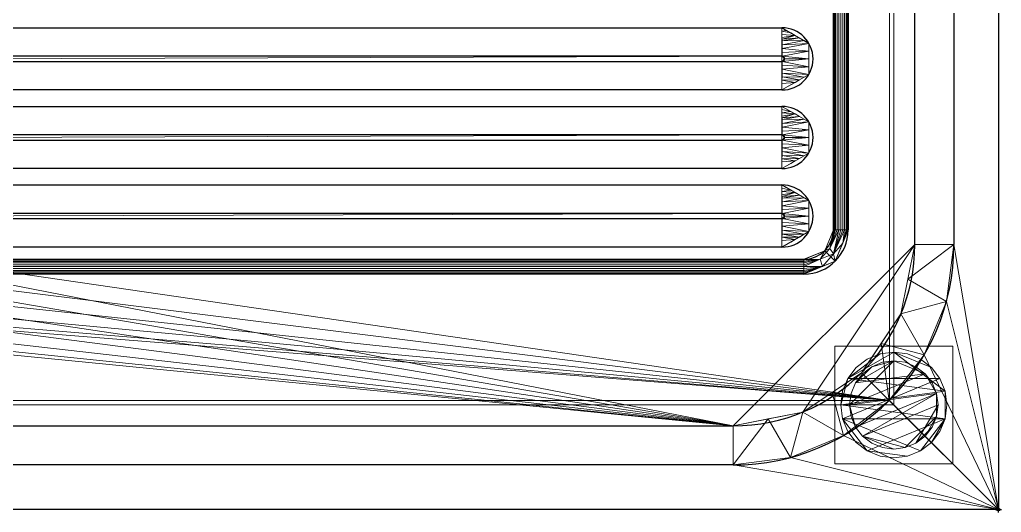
# Model space of a CAD drawing. Header units: millimetres. Extents: x -1 to 1401, y -701 to 1.
# Drawn here: x 1067.8 to 1401, y -701 to -533.6 of the extents above; entities that cross this region are included whole.
import ezdxf

# ---------------------------------------------------------------- set-up
doc = ezdxf.new("R2010")
doc.units = ezdxf.units.MM
doc.header["$PDMODE"] = 34
for name, color, linetype in [('IQ_200_2D', 1, 'Continuous'), ('IQ_200_3D', 1, 'Continuous'), ('IQ_204_2D', 7, 'Continuous'), ('IQ_204_3D', 7, 'Continuous'), ('IQ_INS_3D', 3, 'Continuous')]:
    doc.layers.add(name, color=color, linetype=linetype)

msp = doc.modelspace()

# ---------------------------------------------------------------- linework, layer by layer
at = {"layer": 'IQ_200_2D'}
for p, q in [((1400, 0), (1400, -700)), ((1400, -700), (0, -700))]:
    msp.add_line(p, q, dxfattribs=at)
at = {"layer": 'IQ_204_2D'}
for p, q in [((1371.61, -610), (1371.61, -110)), ((1384.89, -110), (1384.89, -610)), ((1344, -605), (1344, -115)), ((1349, -115), (1349, -605)), ((767.62, -536.34), (1326.52, -536.34)), ((1326.56, -546.02), (767.66, -546.02)), ((767.66, -547.78), (1326.56, -547.78)), ((1326.52, -557.46), (767.62, -557.46)), ((767.62, -563.04), (1326.52, -563.04)), ((1326.56, -572.72), (767.66, -572.72)), ((767.66, -574.48), (1326.56, -574.48)), ((1326.52, -584.16), (767.62, -584.16)), ((767.62, -589.74), (1326.52, -589.74)), ((1326.56, -599.42), (767.66, -599.42)), ((767.66, -601.18), (1326.56, -601.18)), ((1326.52, -610.86), (767.62, -610.86)), ((760.04, -615), (1334, -615)), ((1334, -620), (760.04, -620)), ((90, -671.61), (1310, -671.61)), ((1310, -684.89), (90, -684.89))]:
    msp.add_line(p, q, dxfattribs=at)
for centre, radius, end in [((1326.52, -546.9), 10.56, 90), ((1326.56, -546.9), 0.877, 90), ((1326.52, -573.6), 10.56, 90), ((1326.56, -573.6), 0.877, 90), ((1326.52, -600.3), 10.56, 90), ((1326.56, -600.3), 0.877, 90), ((1334, -605), 15, 0), ((1334, -605), 10, 0), ((1310, -610), 74.89, 360), ((1310, -610), 61.61, 360)]:
    msp.add_arc(centre, radius, 270, end, dxfattribs=at)
at = {"layer": 'IQ_INS_3D'}
msp.add_point((1400, -700), dxfattribs=at)

# ---------------------------------------------------------------- meshes
at = {"layer": 'IQ_200_3D', "lineweight": 18}
mesh = msp.add_polyface(dxfattribs=at)
corners = [(1400, 0, 850), (1400, -700, 850), (0, -700, 850), (0, 0, 850), (688, -550, 850), (688, -150, 850), (686.13, -135.76, 850), (680.63, -122.5, 850), (671.89, -111.11, 850), (660.5, -102.37, 850), (647.24, -96.87, 850), (633, -95, 850), (133, -95, 850), (118.76, -96.87, 850), (105.5, -102.37, 850), (94.11, -111.11, 850), (85.37, -122.5, 850), (79.87, -135.76, 850), (78, -150, 850), (78, -550, 850), (79.87, -564.24, 850), (85.37, -577.5, 850), (94.11, -588.89, 850), (105.5, -597.63, 850), (118.76, -603.13, 850), (133, -605, 850), (633, -605, 850), (647.24, -603.13, 850), (660.5, -597.63, 850), (671.89, -588.89, 850), (680.63, -577.5, 850), (686.13, -564.24, 850), (35.5, -664.5, 850), (1364.5, -664.5, 850), (1364.5, -84.5, 850), (1363, -84.5, 850), (1363, -663, 850), (37, -663, 850), (37, -84.5, 850), (35.5, -84.5, 850), (724, -100, 850), (723.45, -95.86, 850), (721.86, -92, 850), (719.31, -88.69, 850), (716, -86.14, 850), (712.14, -84.55, 850), (708, -84, 850), (703.86, -84.55, 850), (700, -86.14, 850), (696.69, -88.69, 850), (694.14, -92, 850), (692.55, -95.86, 850), (692, -100, 850), (692.55, -104.14, 850), (694.14, -108, 850), (696.69, -111.31, 850), (700, -113.86, 850), (703.86, -115.45, 850), (708, -116, 850), (712.14, -115.45, 850), (716, -113.86, 850), (719.31, -111.31, 850), (721.86, -108, 850), (723.45, -104.14, 850)]
mesh.append_faces([[corners[k] for k in face] for face in [(5, 35, 4), (53, 8, 52), (44, 0, 43), (28, 36, 27), (30, 36, 29), (23, 37, 22), (21, 37, 20), (39, 3, 38)]], dxfattribs={"vtx0": -1, "vtx1": -1})
mesh.append_faces([[corners[k] for k in face] for face in [(1, 33, 34, 0), (36, 31, 4, 35), (5, 59, 60), (35, 61, 62), (6, 57, 58), (7, 55, 56), (8, 53, 54), (0, 34, 35), (0, 44, 45), (35, 63, 40), (0, 45, 46, 3), (3, 46, 47), (36, 26, 27), (37, 25, 26, 36), (38, 18, 19), (38, 17, 18), (38, 13, 14)]], dxfattribs={"vtx0": -1, "vtx2": -1})
mesh.append_faces([[corners[k] for k in face] for face in [(5, 60, 61, 35), (3, 12, 13, 38)]], dxfattribs={"vtx0": -1, "vtx2": -1, "vtx3": -1})
mesh.append_faces([[corners[k] for k in face] for face in [(62, 63, 35), (40, 41, 35), (41, 42, 35), (50, 51, 9), (24, 25, 37), (30, 31, 36), (28, 29, 36), (23, 24, 37), (21, 22, 37), (11, 12, 3), (15, 16, 38), (16, 17, 38), (14, 15, 38)]], dxfattribs={"vtx1": -1, "vtx2": -1})
mesh.append_faces([[corners[k] for k in face] for face in [(42, 43, 0, 35), (47, 48, 11, 3)]], dxfattribs={"vtx1": -1, "vtx2": -1, "vtx3": -1})
mesh.append_faces([[corners[k] for k in face] for face in [(58, 59, 5, 6), (56, 57, 6, 7), (54, 55, 7, 8), (32, 33, 1, 2), (49, 50, 9, 10), (51, 52, 8, 9), (48, 49, 10, 11), (39, 32, 2, 3), (19, 20, 37, 38)]], dxfattribs={"vtx1": -1, "vtx3": -1})
mesh = msp.add_polyface(dxfattribs=at)
corners = [(1400, -13, 1000), (1400, -13, 910), (1400, -13.34, 907.41), (1400, -14.34, 905), (1400, -15.93, 902.93), (1400, -18, 901.34), (1400, -20.41, 900.34), (1400, -23, 900), (1400, -700, 900), (1400, -700, 850), (1400, 0, 850), (1400, 0, 1000)]
mesh.append_faces([[corners[k] for k in face] for face in [(5, 10, 4)]], dxfattribs={"vtx0": -1, "vtx1": -1})
mesh.append_faces([[corners[k] for k in face] for face in [(10, 6, 7)]], dxfattribs={"vtx0": -1, "vtx2": -1})
mesh.append_faces([[corners[k] for k in face] for face in [(3, 4, 10), (2, 3, 10), (1, 2, 10), (5, 6, 10)]], dxfattribs={"vtx1": -1, "vtx2": -1})
mesh.append_faces([[corners[k] for k in face] for face in [(11, 0, 1, 10)]], dxfattribs={"vtx2": -1})
mesh.append_faces([[corners[k] for k in face] for face in [(7, 8, 9, 10)]], dxfattribs={"vtx3": -1})
mesh = msp.add_polyface(dxfattribs=at)
corners = [(1400, -700, 900), (1400, -23, 900), (0, -23, 900), (0, -700, 900), (90, -35.11, 900), (1310, -35.11, 900), (1329.38, -37.66, 900), (1347.44, -45.15, 900), (1362.95, -57.05, 900), (1374.85, -72.56, 900), (1382.34, -90.62, 900), (1384.89, -110, 900), (1384.89, -610, 900), (1382.34, -629.38, 900), (1374.85, -647.44, 900), (1362.95, -662.95, 900), (1347.44, -674.85, 900), (1329.38, -682.34, 900), (1310, -684.89, 900), (90, -684.89, 900), (70.62, -682.34, 900), (52.56, -674.85, 900), (37.05, -662.95, 900), (25.15, -647.44, 900), (17.66, -629.38, 900), (15.11, -610, 900), (15.11, -110, 900), (17.66, -90.62, 900), (25.15, -72.56, 900), (37.05, -57.05, 900), (52.56, -45.15, 900), (70.62, -37.66, 900)]
mesh.append_faces([[corners[k] for k in face] for face in [(9, 1, 8), (14, 0, 13), (31, 2, 30), (28, 2, 27), (21, 3, 20), (23, 3, 22)]], dxfattribs={"vtx0": -1, "vtx1": -1})
mesh.append_faces([[corners[k] for k in face] for face in [(1, 9, 10), (1, 11, 12, 0), (0, 14, 15), (0, 18, 19, 3), (2, 28, 29), (3, 23, 24)]], dxfattribs={"vtx0": -1, "vtx2": -1})
mesh.append_faces([[corners[k] for k in face] for face in [(10, 11, 1), (5, 6, 1), (7, 8, 1), (6, 7, 1), (12, 13, 0), (15, 16, 0), (17, 18, 0), (16, 17, 0), (31, 4, 2), (29, 30, 2), (26, 27, 2), (21, 22, 3), (19, 20, 3), (24, 25, 3)]], dxfattribs={"vtx1": -1, "vtx2": -1})
mesh.append_faces([[corners[k] for k in face] for face in [(4, 5, 1, 2), (25, 26, 2, 3)]], dxfattribs={"vtx1": -1, "vtx3": -1})
mesh = msp.add_polyface(dxfattribs=at)
corners = [(1310, -48.39, 890), (90, -48.39, 890), (66.42, -53.08, 890), (46.44, -66.44, 890), (33.08, -86.42, 890), (28.39, -110, 890), (28.39, -610, 890), (33.08, -633.58, 890), (46.44, -653.56, 890), (66.42, -666.92, 890), (90, -671.61, 890), (1310, -671.61, 890), (1333.58, -666.92, 890), (1353.56, -653.56, 890), (1366.92, -633.58, 890), (1371.61, -610, 890), (1371.61, -110, 890), (1366.92, -86.42, 890), (1353.56, -66.44, 890), (1333.58, -53.08, 890), (688, -150, 890), (688, -550, 890), (686.13, -564.24, 890), (680.63, -577.5, 890), (671.89, -588.89, 890), (660.5, -597.63, 890), (647.24, -603.13, 890), (633, -605, 890), (133, -605, 890), (118.76, -603.13, 890), (105.5, -597.63, 890), (94.11, -588.89, 890), (85.37, -577.5, 890), (79.87, -564.24, 890), (78, -550, 890), (78, -150, 890), (79.87, -135.76, 890), (85.37, -122.5, 890), (94.11, -111.11, 890), (105.5, -102.37, 890), (118.76, -96.87, 890), (133, -95, 890), (633, -95, 890), (647.24, -96.87, 890), (660.5, -102.37, 890), (671.89, -111.11, 890), (680.63, -122.5, 890), (686.13, -135.76, 890), (692, -100, 890), (692.55, -95.86, 890), (694.14, -92, 890), (696.69, -88.69, 890), (700, -86.14, 890), (703.86, -84.55, 890), (708, -84, 890), (712.14, -84.55, 890), (716, -86.14, 890), (719.31, -88.69, 890), (721.86, -92, 890), (723.45, -95.86, 890), (724, -100, 890), (723.45, -104.14, 890), (721.86, -108, 890), (719.31, -111.31, 890), (716, -113.86, 890), (712.14, -115.45, 890), (708, -116, 890), (703.86, -115.45, 890), (700, -113.86, 890), (696.69, -111.31, 890), (694.14, -108, 890), (692.55, -104.14, 890)]
mesh.append_faces([[corners[k] for k in face] for face in [(65, 20, 64), (48, 45, 71), (21, 16, 20), (61, 0, 60), (27, 11, 26), (24, 11, 23), (8, 31, 7), (43, 52, 42)]], dxfattribs={"vtx0": -1, "vtx1": -1})
mesh.append_faces([[corners[k] for k in face] for face in [(20, 16, 63, 64)]], dxfattribs={"vtx0": -1, "vtx1": -1, "vtx3": -1})
mesh.append_faces([[corners[k] for k in face] for face in [(47, 67, 68), (0, 59, 60), (0, 58, 59), (16, 19, 0), (0, 57, 58), (44, 50, 51), (45, 48, 49), (0, 55, 56), (1, 53, 54, 0), (0, 54, 55), (10, 28, 29), (11, 22, 23), (11, 24, 25), (10, 29, 30, 9), (11, 25, 26), (6, 33, 34, 5), (1, 40, 41), (1, 41, 42), (4, 37, 38, 3), (5, 35, 36), (5, 36, 37, 4), (5, 34, 35)]], dxfattribs={"vtx0": -1, "vtx2": -1})
mesh.append_faces([[corners[k] for k in face] for face in [(42, 52, 53, 1)]], dxfattribs={"vtx0": -1, "vtx2": -1, "vtx3": -1})
mesh.append_faces([[corners[k] for k in face] for face in [(11, 12, 15), (65, 66, 20), (69, 70, 46), (21, 22, 11), (56, 57, 0), (61, 62, 0), (32, 33, 6)]], dxfattribs={"vtx1": -1, "vtx2": -1})
mesh.append_faces([[corners[k] for k in face] for face in [(62, 63, 16, 0), (15, 16, 21, 11)]], dxfattribs={"vtx1": -1, "vtx2": -1, "vtx3": -1})
mesh.append_faces([[corners[k] for k in face] for face in [(66, 67, 47, 20), (70, 71, 45, 46), (68, 69, 46, 47), (49, 50, 44, 45), (51, 52, 43, 44), (27, 28, 10, 11), (8, 9, 30, 31), (31, 32, 6, 7), (39, 40, 1, 2), (2, 3, 38, 39)]], dxfattribs={"vtx1": -1, "vtx3": -1})
mesh.append_faces([[corners[k] for k in face] for face in [(13, 14, 15, 12)]], dxfattribs={"vtx2": -1})
mesh.append_faces([[corners[k] for k in face] for face in [(16, 17, 18, 19)]], dxfattribs={"vtx3": -1})
mesh = msp.add_polyface(dxfattribs=at)
corners = [(35.5, -664.5, 600), (35.5, -84.5, 600), (37, -84.5, 600), (37, -663, 600), (1363, -663, 600), (1363, -84.5, 600), (1364.5, -84.5, 600), (1364.5, -664.5, 600)]
mesh.append_faces([[corners[k] for k in face] for face in [(3, 0, 1, 2)]], dxfattribs={"vtx0": -1})
mesh.append_faces([[corners[k] for k in face] for face in [(6, 7, 4, 5)]], dxfattribs={"vtx1": -1})
mesh.append_faces([[corners[k] for k in face] for face in [(3, 4, 7, 0)]], dxfattribs={"vtx1": -1, "vtx3": -1})
mesh = msp.add_polyface(dxfattribs=at)
corners = [(1363, -663, 600), (1363, -663, 850), (1363, -84.5, 850), (1363, -84.5, 600)]
mesh.append_faces([[corners[k] for k in face] for face in [(0, 1, 2, 3)]])
mesh = msp.add_polyface(dxfattribs=at)
corners = [(1364.5, -84.5, 600), (1364.5, -84.5, 850), (1364.5, -664.5, 850), (1364.5, -664.5, 600)]
mesh.append_faces([[corners[k] for k in face] for face in [(0, 1, 2, 3)]])
mesh = msp.add_polyface(dxfattribs=at)
corners = [(1371.61, -610, 890), (1384.89, -610, 900), (1384.89, -110, 900), (1371.61, -110, 890)]
mesh.append_faces([[corners[k] for k in face] for face in [(0, 1, 2, 3)]])
mesh = msp.add_polyface(dxfattribs=at)
corners = [(1371.61, -610, 890), (1366.92, -633.58, 890), (1353.56, -653.56, 890), (1333.58, -666.92, 890), (1310, -671.61, 890), (1310, -684.89, 900), (1329.38, -682.34, 900), (1347.44, -674.85, 900), (1362.95, -662.95, 900), (1374.85, -647.44, 900), (1382.34, -629.38, 900), (1384.89, -610, 900), (1321.79, -669.26, 890), (1343.57, -660.24, 890), (1360.24, -643.57, 890), (1369.26, -621.79, 890)]
mesh.append_faces([[corners[k] for k in face] for face in [(15, 11, 0)]], dxfattribs={"vtx0": -1})
mesh.append_faces([[corners[k] for k in face] for face in [(6, 12, 5), (13, 8, 2), (8, 13, 7), (9, 14, 8), (2, 8, 14)]], dxfattribs={"vtx0": -1, "vtx1": -1})
mesh.append_faces([[corners[k] for k in face] for face in [(3, 6, 7), (6, 3, 12), (15, 10, 11), (9, 1, 14)]], dxfattribs={"vtx0": -1, "vtx2": -1})
mesh.append_faces([[corners[k] for k in face] for face in [(4, 5, 12)]], dxfattribs={"vtx1": -1})
mesh.append_faces([[corners[k] for k in face] for face in [(13, 3, 7), (15, 1, 10), (9, 10, 1)]], dxfattribs={"vtx1": -1, "vtx2": -1})
mesh = msp.add_polyface(dxfattribs=at)
corners = [(1344.5, -644.5, 850), (1344.5, -684.5, 850), (1384.5, -684.5, 850), (1384.5, -644.5, 850)]
mesh.append_faces([[corners[k] for k in face] for face in [(0, 1, 2, 3)]])
mesh = msp.add_polyface(dxfattribs=at)
corners = [(1384.5, -684.5, 75), (1344.5, -684.5, 75), (1344.5, -644.5, 75), (1384.5, -644.5, 75)]
mesh.append_faces([[corners[k] for k in face] for face in [(0, 1, 2, 3)]])
mesh = msp.add_polyface(dxfattribs=at)
corners = [(1384.5, -644.5, 850), (1384.5, -644.5, 75), (1344.5, -644.5, 75), (1344.5, -644.5, 850)]
mesh.append_faces([[corners[k] for k in face] for face in [(0, 1, 2, 3)]])
mesh = msp.add_polyface(dxfattribs=at)
corners = [(1344.5, -644.5, 850), (1344.5, -644.5, 75), (1344.5, -684.5, 75), (1344.5, -684.5, 850)]
mesh.append_faces([[corners[k] for k in face] for face in [(0, 1, 2, 3)]])
mesh = msp.add_polyface(dxfattribs=at)
corners = [(1384.5, -684.5, 850), (1384.5, -684.5, 75), (1384.5, -644.5, 75), (1384.5, -644.5, 850)]
mesh.append_faces([[corners[k] for k in face] for face in [(0, 1, 2, 3)]])
mesh = msp.add_polyface(dxfattribs=at)
corners = [(1346.5, -664.5, 5), (1347.11, -669.16, 5), (1348.91, -673.5, 5), (1351.77, -677.23, 5), (1355.5, -680.09, 5), (1359.84, -681.89, 5), (1364.5, -682.5, 5), (1369.16, -681.89, 5), (1373.5, -680.09, 5), (1377.23, -677.23, 5), (1380.09, -673.5, 5), (1381.89, -669.16, 5), (1382.5, -664.5, 5), (1381.89, -659.84, 5), (1380.09, -655.5, 5), (1377.23, -651.77, 5), (1373.5, -648.91, 5), (1369.16, -647.11, 5), (1364.5, -646.5, 5), (1359.84, -647.11, 5), (1355.5, -648.91, 5), (1351.77, -651.77, 5), (1348.91, -655.5, 5), (1347.11, -659.84, 5)]
mesh.append_faces([[corners[k] for k in face] for face in [(11, 8, 9, 10)]], dxfattribs={"vtx0": -1})
mesh.append_faces([[corners[k] for k in face] for face in [(4, 7, 8, 11), (11, 0, 1, 4), (13, 18, 19, 22)]], dxfattribs={"vtx0": -1, "vtx2": -1, "vtx3": -1})
mesh.append_faces([[corners[k] for k in face] for face in [(0, 11, 12, 13)]], dxfattribs={"vtx0": -1, "vtx3": -1})
mesh.append_faces([[corners[k] for k in face] for face in [(2, 3, 4, 1), (16, 17, 18, 15)]], dxfattribs={"vtx2": -1})
mesh.append_faces([[corners[k] for k in face] for face in [(13, 14, 15, 18), (22, 23, 0, 13)]], dxfattribs={"vtx2": -1, "vtx3": -1})
mesh.append_faces([[corners[k] for k in face] for face in [(4, 5, 6, 7), (19, 20, 21, 22)]], dxfattribs={"vtx3": -1})
mesh = msp.add_polyface(dxfattribs=at)
corners = [(1346.5, -664.5, 0), (1347.11, -659.84, 0), (1348.91, -655.5, 0), (1351.77, -651.77, 0), (1355.5, -648.91, 0), (1359.84, -647.11, 0), (1364.5, -646.5, 0), (1369.16, -647.11, 0), (1373.5, -648.91, 0), (1377.23, -651.77, 0), (1380.09, -655.5, 0), (1381.89, -659.84, 0), (1382.5, -664.5, 0), (1381.89, -669.16, 0), (1380.09, -673.5, 0), (1377.23, -677.23, 0), (1373.5, -680.09, 0), (1369.16, -681.89, 0), (1364.5, -682.5, 0), (1359.84, -681.89, 0), (1355.5, -680.09, 0), (1351.77, -677.23, 0), (1348.91, -673.5, 0), (1347.11, -669.16, 0)]
mesh.append_faces([[corners[k] for k in face] for face in [(2, 0, 1), (15, 13, 14), (13, 11, 12)]], dxfattribs={"vtx0": -1})
mesh.append_faces([[corners[k] for k in face] for face in [(16, 23, 13, 15)]], dxfattribs={"vtx0": -1, "vtx1": -1, "vtx2": -1})
mesh.append_faces([[corners[k] for k in face] for face in [(2, 10, 23, 0)]], dxfattribs={"vtx0": -1, "vtx1": -1, "vtx3": -1})
mesh.append_faces([[corners[k] for k in face] for face in [(2, 5, 6)]], dxfattribs={"vtx0": -1, "vtx2": -1})
mesh.append_faces([[corners[k] for k in face] for face in [(23, 10, 11, 13), (23, 16, 17, 20)]], dxfattribs={"vtx0": -1, "vtx2": -1, "vtx3": -1})
mesh.append_faces([[corners[k] for k in face] for face in [(9, 10, 2, 6)]], dxfattribs={"vtx1": -1, "vtx2": -1, "vtx3": -1})
mesh.append_faces([[corners[k] for k in face] for face in [(3, 4, 5, 2), (18, 19, 20, 17)]], dxfattribs={"vtx2": -1})
mesh.append_faces([[corners[k] for k in face] for face in [(6, 7, 8, 9), (20, 21, 22, 23)]], dxfattribs={"vtx3": -1})
mesh = msp.add_polyface(dxfattribs=at)
corners = [(1346.5, -664.5, 5), (1347.11, -659.84, 5), (1348.91, -655.5, 5), (1351.77, -651.77, 5), (1355.5, -648.91, 5), (1359.84, -647.11, 5), (1364.5, -646.5, 5), (1369.16, -647.11, 5), (1373.5, -648.91, 5), (1377.23, -651.77, 5), (1380.09, -655.5, 5), (1381.89, -659.84, 5), (1382.5, -664.5, 5), (1382.5, -664.5, 0), (1381.89, -659.84, 0), (1380.09, -655.5, 0), (1377.23, -651.77, 0), (1373.5, -648.91, 0), (1369.16, -647.11, 0), (1364.5, -646.5, 0), (1359.84, -647.11, 0), (1355.5, -648.91, 0), (1351.77, -651.77, 0), (1348.91, -655.5, 0), (1347.11, -659.84, 0), (1346.5, -664.5, 0)]
mesh.append_faces([[corners[k] for k in face] for face in [(13, 14, 11, 12), (0, 1, 24, 25)]], dxfattribs={"vtx1": -1})
mesh.append_faces([[corners[k] for k in face] for face in [(14, 15, 10, 11), (16, 17, 8, 9), (15, 16, 9, 10), (17, 18, 7, 8), (6, 7, 18, 19), (19, 20, 5, 6), (20, 21, 4, 5), (22, 23, 2, 3), (21, 22, 3, 4), (23, 24, 1, 2)]], dxfattribs={"vtx1": -1, "vtx3": -1})
mesh = msp.add_polyface(dxfattribs=at)
corners = [(1349.5, -664.5, 75), (1350.01, -668.38, 75), (1351.51, -672, 75), (1353.89, -675.11, 75), (1357, -677.49, 75), (1360.62, -678.99, 75), (1364.5, -679.5, 75), (1368.38, -678.99, 75), (1372, -677.49, 75), (1375.11, -675.11, 75), (1377.49, -672, 75), (1378.99, -668.38, 75), (1379.5, -664.5, 75), (1378.99, -660.62, 75), (1377.49, -657, 75), (1375.11, -653.89, 75), (1372, -651.51, 75), (1368.38, -650.01, 75), (1364.5, -649.5, 75), (1360.62, -650.01, 75), (1357, -651.51, 75), (1353.89, -653.89, 75), (1351.51, -657, 75), (1350.01, -660.62, 75)]
mesh.append_faces([[corners[k] for k in face] for face in [(10, 8, 9), (22, 20, 21)]], dxfattribs={"vtx0": -1})
mesh.append_faces([[corners[k] for k in face] for face in [(7, 3, 6)]], dxfattribs={"vtx0": -1, "vtx1": -1})
mesh.append_faces([[corners[k] for k in face] for face in [(22, 15, 18, 20)]], dxfattribs={"vtx0": -1, "vtx1": -1, "vtx2": -1, "vtx3": -1})
mesh.append_faces([[corners[k] for k in face] for face in [(13, 2, 3, 12)]], dxfattribs={"vtx0": -1, "vtx2": -1})
mesh.append_faces([[corners[k] for k in face] for face in [(3, 7, 8, 12)]], dxfattribs={"vtx0": -1, "vtx2": -1, "vtx3": -1})
mesh.append_faces([[corners[k] for k in face] for face in [(17, 18, 15, 16), (19, 20, 18)]], dxfattribs={"vtx1": -1})
mesh.append_faces([[corners[k] for k in face] for face in [(11, 12, 8, 10)]], dxfattribs={"vtx1": -1, "vtx2": -1})
mesh.append_faces([[corners[k] for k in face] for face in [(4, 5, 6, 3)]], dxfattribs={"vtx2": -1})
mesh.append_faces([[corners[k] for k in face] for face in [(0, 1, 2, 13), (13, 14, 15, 0), (22, 23, 0, 15)]], dxfattribs={"vtx2": -1, "vtx3": -1})
mesh = msp.add_polyface(dxfattribs=at)
corners = [(1349.5, -664.5, 5), (1350.01, -660.62, 5), (1351.51, -657, 5), (1353.89, -653.89, 5), (1357, -651.51, 5), (1360.62, -650.01, 5), (1364.5, -649.5, 5), (1368.38, -650.01, 5), (1372, -651.51, 5), (1375.11, -653.89, 5), (1377.49, -657, 5), (1378.99, -660.62, 5), (1379.5, -664.5, 5), (1378.99, -668.38, 5), (1377.49, -672, 5), (1375.11, -675.11, 5), (1372, -677.49, 5), (1368.38, -678.99, 5), (1364.5, -679.5, 5), (1360.62, -678.99, 5), (1357, -677.49, 5), (1353.89, -675.11, 5), (1351.51, -672, 5), (1350.01, -668.38, 5)]
mesh.append_faces([[corners[k] for k in face] for face in [(9, 6, 7, 8), (4, 2, 3), (15, 13, 14)]], dxfattribs={"vtx0": -1})
mesh.append_faces([[corners[k] for k in face] for face in [(18, 21, 17)]], dxfattribs={"vtx0": -1, "vtx1": -1})
mesh.append_faces([[corners[k] for k in face] for face in [(22, 0, 11, 21)]], dxfattribs={"vtx0": -1, "vtx1": -1, "vtx2": -1})
mesh.append_faces([[corners[k] for k in face] for face in [(0, 6, 9, 11), (21, 11, 13, 17)]], dxfattribs={"vtx0": -1, "vtx1": -1, "vtx2": -1, "vtx3": -1})
mesh.append_faces([[corners[k] for k in face] for face in [(23, 0, 22), (12, 13, 11)]], dxfattribs={"vtx1": -1})
mesh.append_faces([[corners[k] for k in face] for face in [(16, 17, 13, 15)]], dxfattribs={"vtx1": -1, "vtx2": -1})
mesh.append_faces([[corners[k] for k in face] for face in [(9, 10, 11)]], dxfattribs={"vtx2": -1})
mesh.append_faces([[corners[k] for k in face] for face in [(4, 5, 6, 2), (0, 1, 2, 6)]], dxfattribs={"vtx2": -1, "vtx3": -1})
mesh.append_faces([[corners[k] for k in face] for face in [(18, 19, 20, 21)]], dxfattribs={"vtx3": -1})
mesh = msp.add_polyface(dxfattribs=at)
corners = [(1349.5, -664.5, 75), (1350.01, -660.62, 75), (1351.51, -657, 75), (1353.89, -653.89, 75), (1357, -651.51, 75), (1360.62, -650.01, 75), (1364.5, -649.5, 75), (1368.38, -650.01, 75), (1372, -651.51, 75), (1375.11, -653.89, 75), (1377.49, -657, 75), (1378.99, -660.62, 75), (1379.5, -664.5, 75), (1379.5, -664.5, 5), (1378.99, -660.62, 5), (1377.49, -657, 5), (1375.11, -653.89, 5), (1372, -651.51, 5), (1368.38, -650.01, 5), (1364.5, -649.5, 5), (1360.62, -650.01, 5), (1357, -651.51, 5), (1353.89, -653.89, 5), (1351.51, -657, 5), (1350.01, -660.62, 5), (1349.5, -664.5, 5)]
mesh.append_faces([[corners[k] for k in face] for face in [(1, 24, 25, 0)]], dxfattribs={"vtx0": -1})
mesh.append_faces([[corners[k] for k in face] for face in [(8, 17, 18, 7), (9, 16, 17, 8), (7, 18, 19, 6), (15, 10, 11, 14), (5, 20, 21, 4), (4, 21, 22, 3), (2, 23, 24, 1), (3, 22, 23, 2), (20, 5, 6, 19)]], dxfattribs={"vtx0": -1, "vtx2": -1})
mesh.append_faces([[corners[k] for k in face] for face in [(13, 14, 11, 12)]], dxfattribs={"vtx1": -1})
mesh.append_faces([[corners[k] for k in face] for face in [(9, 10, 15, 16)]], dxfattribs={"vtx1": -1, "vtx3": -1})
mesh = msp.add_polyface(dxfattribs=at)
corners = [(37, -663, 600), (37, -663, 850), (1363, -663, 850), (1363, -663, 600)]
mesh.append_faces([[corners[k] for k in face] for face in [(0, 1, 2, 3)]])
mesh = msp.add_polyface(dxfattribs=at)
corners = [(1364.5, -664.5, 600), (1364.5, -664.5, 850), (35.5, -664.5, 850), (35.5, -664.5, 600)]
mesh.append_faces([[corners[k] for k in face] for face in [(0, 1, 2, 3)]])
mesh = msp.add_polyface(dxfattribs=at)
corners = [(1382.5, -664.5, 5), (1381.89, -669.16, 5), (1380.09, -673.5, 5), (1377.23, -677.23, 5), (1373.5, -680.09, 5), (1369.16, -681.89, 5), (1364.5, -682.5, 5), (1359.84, -681.89, 5), (1355.5, -680.09, 5), (1351.77, -677.23, 5), (1348.91, -673.5, 5), (1347.11, -669.16, 5), (1346.5, -664.5, 5), (1346.5, -664.5, 0), (1347.11, -669.16, 0), (1348.91, -673.5, 0), (1351.77, -677.23, 0), (1355.5, -680.09, 0), (1359.84, -681.89, 0), (1364.5, -682.5, 0), (1369.16, -681.89, 0), (1373.5, -680.09, 0), (1377.23, -677.23, 0), (1380.09, -673.5, 0), (1381.89, -669.16, 0), (1382.5, -664.5, 0)]
mesh.append_faces([[corners[k] for k in face] for face in [(13, 14, 11, 12), (0, 1, 24, 25)]], dxfattribs={"vtx1": -1})
mesh.append_faces([[corners[k] for k in face] for face in [(14, 15, 10, 11), (16, 17, 8, 9), (15, 16, 9, 10), (17, 18, 7, 8), (6, 7, 18, 19), (19, 20, 5, 6), (20, 21, 4, 5), (22, 23, 2, 3), (21, 22, 3, 4), (23, 24, 1, 2)]], dxfattribs={"vtx1": -1, "vtx3": -1})
mesh = msp.add_polyface(dxfattribs=at)
corners = [(1379.5, -664.5, 75), (1378.99, -668.38, 75), (1377.49, -672, 75), (1375.11, -675.11, 75), (1372, -677.49, 75), (1368.38, -678.99, 75), (1364.5, -679.5, 75), (1360.62, -678.99, 75), (1357, -677.49, 75), (1353.89, -675.11, 75), (1351.51, -672, 75), (1350.01, -668.38, 75), (1349.5, -664.5, 75), (1349.5, -664.5, 5), (1350.01, -668.38, 5), (1351.51, -672, 5), (1353.89, -675.11, 5), (1357, -677.49, 5), (1360.62, -678.99, 5), (1364.5, -679.5, 5), (1368.38, -678.99, 5), (1372, -677.49, 5), (1375.11, -675.11, 5), (1377.49, -672, 5), (1378.99, -668.38, 5), (1379.5, -664.5, 5)]
mesh.append_faces([[corners[k] for k in face] for face in [(1, 24, 25, 0)]], dxfattribs={"vtx0": -1})
mesh.append_faces([[corners[k] for k in face] for face in [(11, 14, 15, 10), (10, 15, 16, 9), (8, 17, 18, 7), (9, 16, 17, 8), (7, 18, 19, 6), (5, 20, 21, 4), (4, 21, 22, 3), (2, 23, 24, 1), (3, 22, 23, 2), (20, 5, 6, 19)]], dxfattribs={"vtx0": -1, "vtx2": -1})
mesh.append_faces([[corners[k] for k in face] for face in [(12, 13, 14, 11)]], dxfattribs={"vtx2": -1})
mesh = msp.add_polyface(dxfattribs=at)
corners = [(90, -671.61, 890), (90, -684.89, 900), (1310, -684.89, 900), (1310, -671.61, 890)]
mesh.append_faces([[corners[k] for k in face] for face in [(0, 1, 2, 3)]])
mesh = msp.add_polyface(dxfattribs=at)
corners = [(1344.5, -684.5, 850), (1344.5, -684.5, 75), (1384.5, -684.5, 75), (1384.5, -684.5, 850)]
mesh.append_faces([[corners[k] for k in face] for face in [(0, 1, 2, 3)]])
mesh = msp.add_polyface(dxfattribs=at)
corners = [(1400, -700, 900), (0, -700, 900), (0, -700, 850), (1400, -700, 850)]
mesh.append_faces([[corners[k] for k in face] for face in [(0, 1, 2, 3)]])
at = {"layer": 'IQ_204_3D', "lineweight": 18}
mesh = msp.add_polyface(dxfattribs=at)
corners = [(745.04, -605, 890), (745.04, -115, 890), (749.43, -104.39, 890), (760.04, -100, 890), (1334, -100, 890), (1344.61, -104.39, 890), (1349, -115, 890), (1349, -605, 890), (1344.61, -615.61, 890), (1334, -620, 890), (760.04, -620, 890), (749.43, -615.61, 890), (1334, -105, 890), (760.04, -105, 890), (752.97, -107.93, 890), (750.04, -115, 890), (750.04, -605, 890), (752.97, -612.07, 890), (760.04, -615, 890), (1334, -615, 890), (1341.07, -612.07, 890), (1344, -605, 890), (1344, -115, 890), (1341.07, -107.93, 890)]
mesh.append_faces([[corners[k] for k in face] for face in [(1, 15, 16, 0), (3, 13, 14, 2), (17, 11, 0, 16), (10, 18, 19, 9), (6, 22, 23, 5), (9, 19, 20, 8)]], dxfattribs={"vtx0": -1, "vtx2": -1})
mesh.append_faces([[corners[k] for k in face] for face in [(14, 15, 1, 2), (12, 13, 3, 4), (17, 18, 10, 11), (23, 12, 4, 5), (21, 22, 6, 7), (7, 8, 20, 21)]], dxfattribs={"vtx1": -1, "vtx3": -1})
mesh = msp.add_polyface(dxfattribs=at)
corners = [(1349, -115, 890), (1348.91, -115, 890.65), (1348.67, -115, 891.25), (1348.27, -115, 891.77), (1347.75, -115, 892.17), (1347.15, -115, 892.41), (1346.5, -115, 892.5), (1345.85, -115, 892.41), (1345.25, -115, 892.17), (1344.73, -115, 891.77), (1344.33, -115, 891.25), (1344.09, -115, 890.65), (1344, -115, 890), (1344, -605, 890), (1344.09, -605, 890.65), (1344.33, -605, 891.25), (1344.73, -605, 891.77), (1345.25, -605, 892.17), (1345.85, -605, 892.41), (1346.5, -605, 892.5), (1347.15, -605, 892.41), (1347.75, -605, 892.17), (1348.27, -605, 891.77), (1348.67, -605, 891.25), (1348.91, -605, 890.65), (1349, -605, 890)]
mesh.append_faces([[corners[k] for k in face] for face in [(13, 14, 11, 12)]], dxfattribs={"vtx1": -1})
mesh.append_faces([[corners[k] for k in face] for face in [(14, 15, 10, 11), (16, 17, 8, 9), (15, 16, 9, 10), (17, 18, 7, 8), (6, 7, 18, 19), (20, 21, 4, 5), (21, 22, 3, 4), (23, 24, 1, 2), (22, 23, 2, 3), (19, 20, 5, 6)]], dxfattribs={"vtx1": -1, "vtx3": -1})
mesh.append_faces([[corners[k] for k in face] for face in [(24, 25, 0, 1)]], dxfattribs={"vtx3": -1})
mesh = msp.add_polyface(dxfattribs=at)
corners = [(767.62, -536.34, 890), (1326.52, -536.34, 890), (1335.66, -541.62, 890), (1335.66, -552.18, 890), (1326.52, -557.46, 890), (767.62, -557.46, 890), (758.47, -552.18, 890), (758.47, -541.62, 890)]
mesh.append_faces([[corners[k] for k in face] for face in [(3, 4, 1, 2)]], dxfattribs={"vtx1": -1})
mesh.append_faces([[corners[k] for k in face] for face in [(0, 1, 4, 5)]], dxfattribs={"vtx1": -1, "vtx3": -1})
mesh.append_faces([[corners[k] for k in face] for face in [(5, 6, 7, 0)]], dxfattribs={"vtx3": -1})
mesh = msp.add_polyface(dxfattribs=at)
corners = [(767.62, -536.34, 890), (767.66, -546.02, 898), (1326.56, -546.02, 898), (1326.52, -536.34, 890)]
mesh.append_faces([[corners[k] for k in face] for face in [(0, 1, 2, 3)]])
mesh = msp.add_polyface(dxfattribs=at)
corners = [(1326.52, -557.46, 890), (1335.66, -552.18, 890), (1335.66, -541.62, 890), (1326.52, -536.34, 890), (1326.56, -546.02, 898), (1327.44, -546.9, 898), (1326.56, -547.78, 898), (1335.66, -546.9, 890), (1326.54, -540.79, 893.68), (1326.54, -553.01, 893.68), (1326.55, -543.41, 895.84), (1326.55, -550.39, 895.84), (1332.46, -539.77, 890), (1332.46, -554.03, 890), (1326.54, -551.7, 894.76), (1334.06, -553.1, 890), (1326.54, -542.1, 894.76), (1334.06, -540.7, 890), (1335.66, -544.26, 890), (1326.56, -544.72, 896.92), (1335.66, -549.54, 890), (1326.56, -549.08, 896.92), (1326.53, -538.57, 891.84), (1329.49, -538.06, 890), (1328, -537.2, 890), (1326.52, -537.45, 890.92), (1330.97, -538.91, 890), (1326.53, -539.68, 892.76), (1326.54, -540.24, 893.22), (1326.53, -555.23, 891.84), (1329.49, -555.74, 890), (1330.97, -554.89, 890), (1326.53, -554.12, 892.76)]
mesh.append_faces([[corners[k] for k in face] for face in [(6, 7, 5), (11, 20, 21), (5, 7, 4), (9, 15, 14), (10, 2, 16), (2, 10, 18), (7, 6, 20), (26, 28, 12), (13, 32, 31)]], dxfattribs={"vtx0": -1, "vtx1": -1})
mesh.append_faces([[corners[k] for k in face] for face in [(1, 11, 14), (23, 25, 22, 26), (11, 1, 20), (4, 7, 18), (8, 17, 12), (17, 8, 16), (16, 2, 17), (18, 10, 19), (20, 6, 21), (12, 28, 8), (26, 22, 27), (26, 27, 28)]], dxfattribs={"vtx0": -1, "vtx2": -1})
mesh.append_faces([[corners[k] for k in face] for face in [(15, 1, 14), (19, 4, 18), (32, 29, 31), (13, 15, 9), (23, 24, 25), (9, 32, 13)]], dxfattribs={"vtx1": -1, "vtx2": -1})
mesh.append_faces([[corners[k] for k in face] for face in [(24, 3, 25)]], dxfattribs={"vtx2": -1})
mesh.append_faces([[corners[k] for k in face] for face in [(29, 0, 30, 31)]], dxfattribs={"vtx3": -1})
mesh = msp.add_polyface(dxfattribs=at)
corners = [(767.66, -546.02, 898), (766.79, -546.9, 898), (767.66, -547.78, 898), (1326.56, -547.78, 898), (1327.44, -546.9, 898), (1326.56, -546.02, 898)]
mesh.append_faces([[corners[k] for k in face] for face in [(3, 4, 5, 2), (0, 1, 2, 5)]], dxfattribs={"vtx2": -1})
mesh = msp.add_polyface(dxfattribs=at)
corners = [(1326.52, -557.46, 890), (1326.56, -547.78, 898), (767.66, -547.78, 898), (767.62, -557.46, 890)]
mesh.append_faces([[corners[k] for k in face] for face in [(0, 1, 2, 3)]])
mesh = msp.add_polyface(dxfattribs=at)
corners = [(767.62, -563.04, 890), (1326.52, -563.04, 890), (1335.66, -568.32, 890), (1335.66, -578.88, 890), (1326.52, -584.16, 890), (767.62, -584.16, 890), (758.47, -578.88, 890), (758.47, -568.32, 890)]
mesh.append_faces([[corners[k] for k in face] for face in [(3, 4, 1, 2)]], dxfattribs={"vtx1": -1})
mesh.append_faces([[corners[k] for k in face] for face in [(0, 1, 4, 5)]], dxfattribs={"vtx1": -1, "vtx3": -1})
mesh.append_faces([[corners[k] for k in face] for face in [(5, 6, 7, 0)]], dxfattribs={"vtx3": -1})
mesh = msp.add_polyface(dxfattribs=at)
corners = [(767.62, -563.04, 890), (767.66, -572.72, 898), (1326.56, -572.72, 898), (1326.52, -563.04, 890)]
mesh.append_faces([[corners[k] for k in face] for face in [(0, 1, 2, 3)]])
mesh = msp.add_polyface(dxfattribs=at)
corners = [(1326.52, -584.16, 890), (1335.66, -578.88, 890), (1335.66, -568.32, 890), (1326.52, -563.04, 890), (1326.56, -572.72, 898), (1327.44, -573.6, 898), (1326.56, -574.48, 898), (1335.66, -573.6, 890), (1326.54, -567.49, 893.68), (1326.54, -579.71, 893.68), (1326.55, -570.11, 895.84), (1326.55, -577.09, 895.84), (1332.46, -566.47, 890), (1332.46, -580.73, 890), (1326.54, -578.4, 894.76), (1334.06, -579.8, 890), (1326.54, -568.8, 894.76), (1334.06, -567.4, 890), (1335.66, -570.96, 890), (1326.56, -571.42, 896.92), (1335.66, -576.24, 890), (1326.56, -575.78, 896.92), (1326.53, -565.27, 891.84), (1329.49, -564.76, 890), (1328, -563.9, 890), (1326.52, -564.15, 890.92), (1330.97, -565.61, 890), (1326.53, -566.38, 892.76), (1326.54, -566.94, 893.22), (1326.53, -581.93, 891.84), (1329.49, -582.44, 890), (1330.97, -581.59, 890), (1326.53, -580.82, 892.76)]
mesh.append_faces([[corners[k] for k in face] for face in [(25, 23, 24, 3)]], dxfattribs={"vtx0": -1})
mesh.append_faces([[corners[k] for k in face] for face in [(6, 7, 5), (11, 20, 21), (5, 7, 4), (9, 15, 14), (10, 2, 16), (2, 10, 18), (7, 6, 20), (26, 28, 12), (13, 32, 31)]], dxfattribs={"vtx0": -1, "vtx1": -1})
mesh.append_faces([[corners[k] for k in face] for face in [(1, 11, 14), (11, 1, 20), (4, 7, 18), (8, 17, 12), (17, 8, 16), (16, 2, 17), (18, 10, 19), (20, 6, 21), (12, 28, 8), (26, 22, 27), (26, 27, 28)]], dxfattribs={"vtx0": -1, "vtx2": -1})
mesh.append_faces([[corners[k] for k in face] for face in [(25, 22, 23), (15, 1, 14), (19, 4, 18), (32, 29, 31), (13, 15, 9), (26, 23, 22), (9, 32, 13)]], dxfattribs={"vtx1": -1, "vtx2": -1})
mesh.append_faces([[corners[k] for k in face] for face in [(29, 0, 30, 31)]], dxfattribs={"vtx3": -1})
mesh = msp.add_polyface(dxfattribs=at)
corners = [(767.66, -572.72, 898), (766.79, -573.6, 898), (767.66, -574.48, 898), (1326.56, -574.48, 898), (1327.44, -573.6, 898), (1326.56, -572.72, 898)]
mesh.append_faces([[corners[k] for k in face] for face in [(3, 4, 5, 2), (0, 1, 2, 5)]], dxfattribs={"vtx2": -1})
mesh = msp.add_polyface(dxfattribs=at)
corners = [(1326.52, -584.16, 890), (1326.56, -574.48, 898), (767.66, -574.48, 898), (767.62, -584.16, 890)]
mesh.append_faces([[corners[k] for k in face] for face in [(0, 1, 2, 3)]])
mesh = msp.add_polyface(dxfattribs=at)
corners = [(767.62, -589.74, 890), (1326.52, -589.74, 890), (1335.66, -595.02, 890), (1335.66, -605.58, 890), (1326.52, -610.86, 890), (767.62, -610.86, 890), (758.47, -605.58, 890), (758.47, -595.02, 890)]
mesh.append_faces([[corners[k] for k in face] for face in [(3, 4, 1, 2)]], dxfattribs={"vtx1": -1})
mesh.append_faces([[corners[k] for k in face] for face in [(0, 1, 4, 5)]], dxfattribs={"vtx1": -1, "vtx3": -1})
mesh.append_faces([[corners[k] for k in face] for face in [(5, 6, 7, 0)]], dxfattribs={"vtx3": -1})
mesh = msp.add_polyface(dxfattribs=at)
corners = [(767.62, -589.74, 890), (767.66, -599.42, 898), (1326.56, -599.42, 898), (1326.52, -589.74, 890)]
mesh.append_faces([[corners[k] for k in face] for face in [(0, 1, 2, 3)]])
mesh = msp.add_polyface(dxfattribs=at)
corners = [(1326.52, -610.86, 890), (1335.66, -605.58, 890), (1335.66, -595.02, 890), (1326.52, -589.74, 890), (1326.56, -599.42, 898), (1327.44, -600.3, 898), (1326.56, -601.18, 898), (1335.66, -600.3, 890), (1326.54, -594.19, 893.68), (1326.54, -606.41, 893.68), (1326.55, -596.81, 895.84), (1326.55, -603.79, 895.84), (1332.46, -593.17, 890), (1332.46, -607.43, 890), (1326.54, -605.1, 894.76), (1334.06, -606.5, 890), (1326.54, -595.5, 894.76), (1334.06, -594.1, 890), (1335.66, -597.66, 890), (1326.56, -598.12, 896.92), (1335.66, -602.94, 890), (1326.56, -602.48, 896.92), (1326.53, -591.97, 891.84), (1329.49, -591.46, 890), (1328, -590.6, 890), (1326.52, -590.85, 890.92), (1330.97, -592.31, 890), (1326.53, -593.08, 892.76), (1326.54, -593.64, 893.22), (1326.53, -608.63, 891.84), (1329.49, -609.14, 890), (1330.97, -608.29, 890), (1326.53, -607.52, 892.76)]
mesh.append_faces([[corners[k] for k in face] for face in [(25, 23, 24, 3)]], dxfattribs={"vtx0": -1})
mesh.append_faces([[corners[k] for k in face] for face in [(6, 7, 5), (11, 20, 21), (5, 7, 4), (9, 15, 14), (10, 2, 16), (2, 10, 18), (7, 6, 20), (26, 28, 12), (13, 32, 31)]], dxfattribs={"vtx0": -1, "vtx1": -1})
mesh.append_faces([[corners[k] for k in face] for face in [(1, 11, 14), (11, 1, 20), (4, 7, 18), (8, 17, 12), (17, 8, 16), (16, 2, 17), (18, 10, 19), (20, 6, 21), (12, 28, 8), (26, 22, 27), (26, 27, 28)]], dxfattribs={"vtx0": -1, "vtx2": -1})
mesh.append_faces([[corners[k] for k in face] for face in [(25, 22, 23), (15, 1, 14), (19, 4, 18), (32, 29, 31), (13, 15, 9), (26, 23, 22), (9, 32, 13)]], dxfattribs={"vtx1": -1, "vtx2": -1})
mesh.append_faces([[corners[k] for k in face] for face in [(29, 0, 30, 31)]], dxfattribs={"vtx3": -1})
mesh = msp.add_polyface(dxfattribs=at)
corners = [(767.66, -599.42, 898), (766.79, -600.3, 898), (767.66, -601.18, 898), (1326.56, -601.18, 898), (1327.44, -600.3, 898), (1326.56, -599.42, 898)]
mesh.append_faces([[corners[k] for k in face] for face in [(3, 4, 5, 2), (0, 1, 2, 5)]], dxfattribs={"vtx2": -1})
mesh = msp.add_polyface(dxfattribs=at)
corners = [(1326.52, -610.86, 890), (1326.56, -601.18, 898), (767.66, -601.18, 898), (767.62, -610.86, 890)]
mesh.append_faces([[corners[k] for k in face] for face in [(0, 1, 2, 3)]])
mesh = msp.add_polyface(dxfattribs=at)
corners = [(1334, -620, 890), (1344.61, -615.61, 890), (1349, -605, 890), (1348.91, -605, 890.65), (1348.67, -605, 891.25), (1348.27, -605, 891.77), (1347.75, -605, 892.17), (1347.15, -605, 892.41), (1346.5, -605, 892.5), (1345.85, -605, 892.41), (1345.25, -605, 892.17), (1344.73, -605, 891.77), (1344.33, -605, 891.25), (1344.09, -605, 890.65), (1344, -605, 890), (1341.07, -612.07, 890), (1334, -615, 890), (1334, -615.09, 890.65), (1334, -615.33, 891.25), (1334, -615.73, 891.77), (1334, -616.25, 892.17), (1334, -616.85, 892.41), (1334, -617.5, 892.5), (1334, -618.15, 892.41), (1334, -618.75, 892.17), (1334, -619.27, 891.77), (1334, -619.67, 891.25), (1334, -619.91, 890.65), (1338.5, -618.14, 890), (1347.14, -609.5, 890), (1343.98, -613.17, 892.47), (1340.24, -617.43, 892.06), (1339.52, -614.97, 892.24), (1342.79, -611.33, 891.86)]
mesh.append_faces([[corners[k] for k in face] for face in [(29, 30, 1), (14, 33, 13), (7, 30, 6), (8, 30, 7), (22, 32, 21), (13, 33, 12), (25, 31, 24), (1, 31, 28), (4, 29, 3)]], dxfattribs={"vtx0": -1, "vtx1": -1})
mesh.append_faces([[corners[k] for k in face] for face in [(33, 15, 32), (29, 6, 30), (31, 30, 32), (32, 15, 17), (33, 32, 30), (31, 25, 28), (30, 31, 1), (30, 9, 33), (22, 31, 32)]], dxfattribs={"vtx0": -1, "vtx1": -1, "vtx2": -1})
mesh.append_faces([[corners[k] for k in face] for face in [(30, 8, 9), (33, 10, 11), (29, 5, 6), (31, 22, 23), (33, 9, 10), (28, 25, 26)]], dxfattribs={"vtx0": -1, "vtx2": -1})
mesh.append_faces([[corners[k] for k in face] for face in [(11, 12, 33), (4, 5, 29), (14, 15, 33), (17, 18, 32), (20, 21, 32), (18, 19, 32), (26, 27, 28), (19, 20, 32), (23, 24, 31)]], dxfattribs={"vtx1": -1, "vtx2": -1})
mesh.append_faces([[corners[k] for k in face] for face in [(29, 2, 3), (27, 0, 28), (15, 16, 17)]], dxfattribs={"vtx2": -1})
mesh = msp.add_polyface(dxfattribs=at)
corners = [(1334, -620, 890), (1334, -619.91, 890.65), (1334, -619.67, 891.25), (1334, -619.27, 891.77), (1334, -618.75, 892.17), (1334, -618.15, 892.41), (1334, -617.5, 892.5), (1334, -616.85, 892.41), (1334, -616.25, 892.17), (1334, -615.73, 891.77), (1334, -615.33, 891.25), (1334, -615.09, 890.65), (1334, -615, 890), (760.04, -615, 890), (760.04, -615.09, 890.65), (760.04, -615.33, 891.25), (760.04, -615.73, 891.77), (760.04, -616.25, 892.17), (760.04, -616.85, 892.41), (760.04, -617.5, 892.5), (760.04, -618.15, 892.41), (760.04, -618.75, 892.17), (760.04, -619.27, 891.77), (760.04, -619.67, 891.25), (760.04, -619.91, 890.65), (760.04, -620, 890)]
mesh.append_faces([[corners[k] for k in face] for face in [(13, 14, 11, 12)]], dxfattribs={"vtx1": -1})
mesh.append_faces([[corners[k] for k in face] for face in [(14, 15, 10, 11), (16, 17, 8, 9), (15, 16, 9, 10), (17, 18, 7, 8), (6, 7, 18, 19), (20, 21, 4, 5), (21, 22, 3, 4), (23, 24, 1, 2), (22, 23, 2, 3), (19, 20, 5, 6)]], dxfattribs={"vtx1": -1, "vtx3": -1})
mesh.append_faces([[corners[k] for k in face] for face in [(24, 25, 0, 1)]], dxfattribs={"vtx3": -1})

doc.saveas('drawing.dxf')
